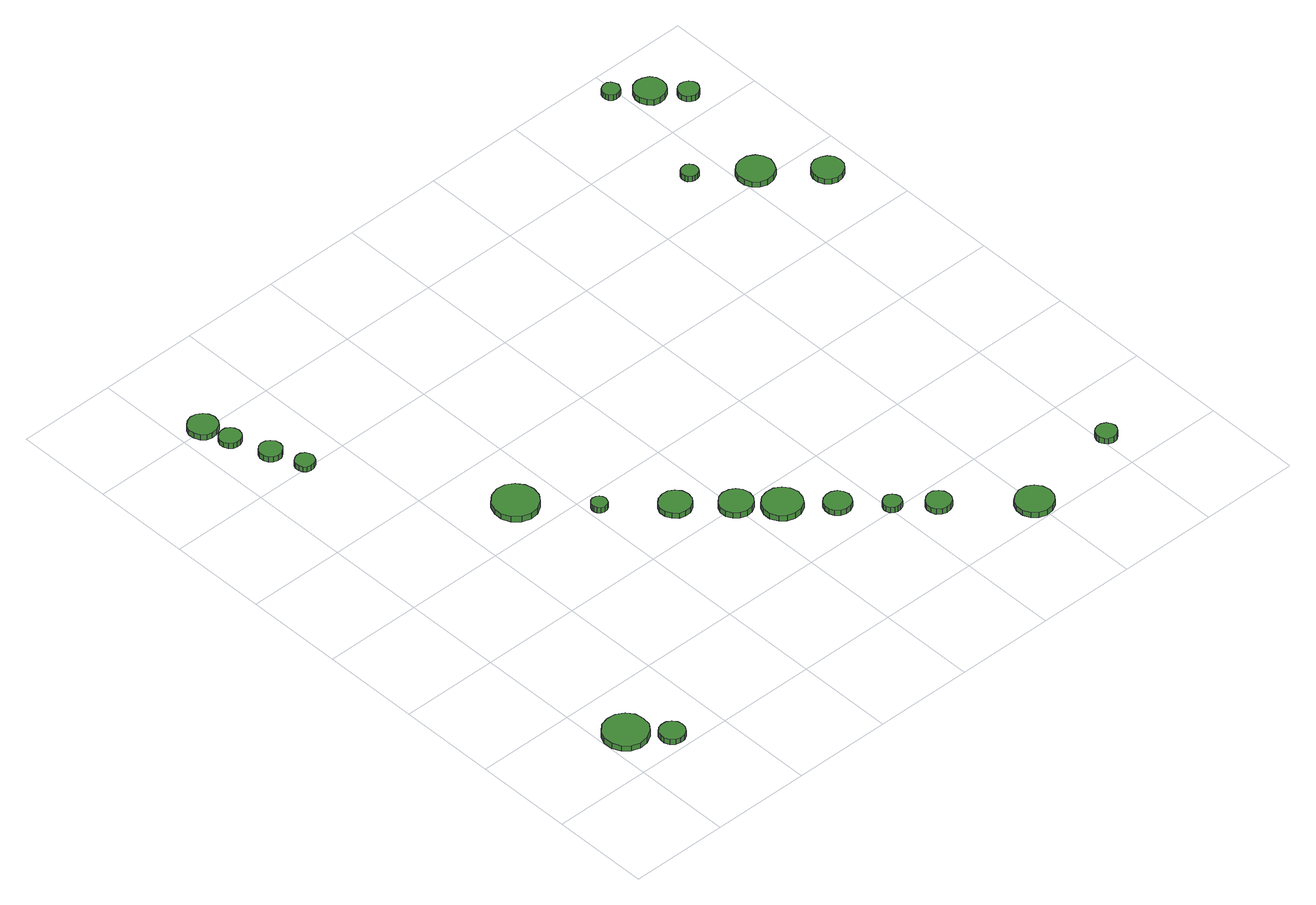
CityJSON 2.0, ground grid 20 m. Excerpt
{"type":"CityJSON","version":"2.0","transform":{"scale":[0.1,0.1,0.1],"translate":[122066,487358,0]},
"CityObjects":{
"tree1":{"type":"SolitaryVegetationObject","attributes":{"function":"something"},"geometry":[{"type":"MultiSurface","lod":"1","boundaries":[[[0,1,2,3,4,5,6,7,8,9,10,11,12,13,14]],[[15,16,17,18,19,20,21,22,23,24,25,26,27,28,29]],[[0,29,28,1]],[[1,28,27,2]],[[2,27,26,3]],[[3,26,25,4]],[[4,25,24,5]],[[5,24,23,6]],[[6,23,22,7]],[[7,22,21,8]],[[8,21,20,9]],[[9,20,19,10]],[[10,19,18,11]],[[11,18,17,12]],[[12,17,16,13]],[[13,16,15,14]],[[14,15,29,0]]]}]},
"tree2":{"type":"SolitaryVegetationObject","attributes":{"function":"something"},"geometry":[{"type":"MultiSurface","lod":"1","boundaries":[[[30,31,32,33,34,35,36,37,38,39,40,41,42,43,44]],[[45,46,47,48,49,50,51,52,53,54,55,56,57,58,59]],[[30,59,58,31]],[[31,58,57,32]],[[32,57,56,33]],[[33,56,55,34]],[[34,55,54,35]],[[35,54,53,36]],[[36,53,52,37]],[[37,52,51,38]],[[38,51,50,39]],[[39,50,49,40]],[[40,49,48,41]],[[41,48,47,42]],[[42,47,46,43]],[[43,46,45,44]],[[44,45,59,30]]]}]},
"tree3":{"type":"SolitaryVegetationObject","attributes":{"function":"something"},"geometry":[{"type":"MultiSurface","lod":"1","boundaries":[[[60,61,62,63,64,65,66,67,68,69,70,71,72,73,74]],[[75,76,77,78,79,80,81,82,83,84,85,86,87,88,89]],[[60,89,88,61]],[[61,88,87,62]],[[62,87,86,63]],[[63,86,85,64]],[[64,85,84,65]],[[65,84,83,66]],[[66,83,82,67]],[[67,82,81,68]],[[68,81,80,69]],[[69,80,79,70]],[[70,79,78,71]],[[71,78,77,72]],[[72,77,76,73]],[[73,76,75,74]],[[74,75,89,60]]]}]},
"tree4":{"type":"SolitaryVegetationObject","attributes":{"function":"something"},"geometry":[{"type":"MultiSurface","lod":"1","boundaries":[[[90,91,92,93,94,95,96,97,98,99,100,101,102,103,104]],[[105,106,107,108,109,110,111,112,113,114,115,116,117,118,119]],[[90,119,118,91]],[[91,118,117,92]],[[92,117,116,93]],[[93,116,115,94]],[[94,115,114,95]],[[95,114,113,96]],[[96,113,112,97]],[[97,112,111,98]],[[98,111,110,99]],[[99,110,109,100]],[[100,109,108,101]],[[101,108,107,102]],[[102,107,106,103]],[[103,106,105,104]],[[104,105,119,90]]]}]},
"tree5":{"type":"SolitaryVegetationObject","attributes":{"function":"something"},"geometry":[{"type":"MultiSurface","lod":"1","boundaries":[[[120,121,122,123,124,125,126,127,128,129,130,131,132,133,134]],[[135,136,137,138,139,140,141,142,143,144,145,146,147,148,149]],[[120,149,148,121]],[[121,148,147,122]],[[122,147,146,123]],[[123,146,145,124]],[[124,145,144,125]],[[125,144,143,126]],[[126,143,142,127]],[[127,142,141,128]],[[128,141,140,129]],[[129,140,139,130]],[[130,139,138,131]],[[131,138,137,132]],[[132,137,136,133]],[[133,136,135,134]],[[134,135,149,120]]]}]},
"tree6":{"type":"SolitaryVegetationObject","attributes":{"function":"something"},"geometry":[{"type":"MultiSurface","lod":"1","boundaries":[[[150,151,152,153,154,155,156,157,158,159,160,161,162,163,164]],[[165,166,167,168,169,170,171,172,173,174,175,176,177,178,179]],[[150,179,178,151]],[[151,178,177,152]],[[152,177,176,153]],[[153,176,175,154]],[[154,175,174,155]],[[155,174,173,156]],[[156,173,172,157]],[[157,172,171,158]],[[158,171,170,159]],[[159,170,169,160]],[[160,169,168,161]],[[161,168,167,162]],[[162,167,166,163]],[[163,166,165,164]],[[164,165,179,150]]]}]},
"tree7":{"type":"SolitaryVegetationObject","attributes":{"function":"something"},"geometry":[{"type":"MultiSurface","lod":"1","boundaries":[[[180,181,182,183,184,185,186,187,188,189,190,191,192,193,194]],[[195,196,197,198,199,200,201,202,203,204,205,206,207,208,209]],[[180,209,208,181]],[[181,208,207,182]],[[182,207,206,183]],[[183,206,205,184]],[[184,205,204,185]],[[185,204,203,186]],[[186,203,202,187]],[[187,202,201,188]],[[188,201,200,189]],[[189,200,199,190]],[[190,199,198,191]],[[191,198,197,192]],[[192,197,196,193]],[[193,196,195,194]],[[194,195,209,180]]]}]},
"tree8":{"type":"SolitaryVegetationObject","attributes":{"function":"something"},"geometry":[{"type":"MultiSurface","lod":"1","boundaries":[[[210,211,212,213,214,215,216,217,218,219,220,221,222,223,224]],[[225,226,227,228,229,230,231,232,233,234,235,236,237,238,239]],[[210,239,238,211]],[[211,238,237,212]],[[212,237,236,213]],[[213,236,235,214]],[[214,235,234,215]],[[215,234,233,216]],[[216,233,232,217]],[[217,232,231,218]],[[218,231,230,219]],[[219,230,229,220]],[[220,229,228,221]],[[221,228,227,222]],[[222,227,226,223]],[[223,226,225,224]],[[224,225,239,210]]]}]},
"tree9":{"type":"SolitaryVegetationObject","attributes":{"function":"something"},"geometry":[{"type":"MultiSurface","lod":"1","boundaries":[[[240,241,242,243,244,245,246,247,248,249,250,251,252,253,254]],[[255,256,257,258,259,260,261,262,263,264,265,266,267,268,269]],[[240,269,268,241]],[[241,268,267,242]],[[242,267,266,243]],[[243,266,265,244]],[[244,265,264,245]],[[245,264,263,246]],[[246,263,262,247]],[[247,262,261,248]],[[248,261,260,249]],[[249,260,259,250]],[[250,259,258,251]],[[251,258,257,252]],[[252,257,256,253]],[[253,256,255,254]],[[254,255,269,240]]]}]},
"tree10":{"type":"SolitaryVegetationObject","attributes":{"function":"something"},"geometry":[{"type":"MultiSurface","lod":"1","boundaries":[[[270,271,272,273,274,275,276,277,278,279,280,281,282,283,284]],[[285,286,287,288,289,290,291,292,293,294,295,296,297,298,299]],[[270,299,298,271]],[[271,298,297,272]],[[272,297,296,273]],[[273,296,295,274]],[[274,295,294,275]],[[275,294,293,276]],[[276,293,292,277]],[[277,292,291,278]],[[278,291,290,279]],[[279,290,289,280]],[[280,289,288,281]],[[281,288,287,282]],[[282,287,286,283]],[[283,286,285,284]],[[284,285,299,270]]]}]},
"tree11":{"type":"SolitaryVegetationObject","attributes":{"function":"something"},"geometry":[{"type":"MultiSurface","lod":"1","boundaries":[[[300,301,302,303,304,305,306,307,308,309,310,311,312,313,314]],[[315,316,317,318,319,320,321,322,323,324,325,326,327,328,329]],[[300,329,328,301]],[[301,328,327,302]],[[302,327,326,303]],[[303,326,325,304]],[[304,325,324,305]],[[305,324,323,306]],[[306,323,322,307]],[[307,322,321,308]],[[308,321,320,309]],[[309,320,319,310]],[[310,319,318,311]],[[311,318,317,312]],[[312,317,316,313]],[[313,316,315,314]],[[314,315,329,300]]]}]},
"tree12":{"type":"SolitaryVegetationObject","attributes":{"function":"something"},"geometry":[{"type":"MultiSurface","lod":"1","boundaries":[[[330,331,332,333,334,335,336,337,338,339,340,341,342,343,344]],[[345,346,347,348,349,350,351,352,353,354,355,356,357,358,359]],[[330,359,358,331]],[[331,358,357,332]],[[332,357,356,333]],[[333,356,355,334]],[[334,355,354,335]],[[335,354,353,336]],[[336,353,352,337]],[[337,352,351,338]],[[338,351,350,339]],[[339,350,349,340]],[[340,349,348,341]],[[341,348,347,342]],[[342,347,346,343]],[[343,346,345,344]],[[344,345,359,330]]]}]},
"tree13":{"type":"SolitaryVegetationObject","attributes":{"function":"something"},"geometry":[{"type":"MultiSurface","lod":"1","boundaries":[[[360,361,362,363,364,365,366,367,368,369,370,371,372,373,374]],[[375,376,377,378,379,380,381,382,383,384,385,386,387,388,389]],[[360,389,388,361]],[[361,388,387,362]],[[362,387,386,363]],[[363,386,385,364]],[[364,385,384,365]],[[365,384,383,366]],[[366,383,382,367]],[[367,382,381,368]],[[368,381,380,369]],[[369,380,379,370]],[[370,379,378,371]],[[371,378,377,372]],[[372,377,376,373]],[[373,376,375,374]],[[374,375,389,360]]]}]},
"tree14":{"type":"SolitaryVegetationObject","attributes":{"function":"something"},"geometry":[{"type":"MultiSurface","lod":"1","boundaries":[[[390,391,392,393,394,395,396,397,398,399,400,401,402,403,404]],[[405,406,407,408,409,410,411,412,413,414,415,416,417,418,419]],[[390,419,418,391]],[[391,418,417,392]],[[392,417,416,393]],[[393,416,415,394]],[[394,415,414,395]],[[395,414,413,396]],[[396,413,412,397]],[[397,412,411,398]],[[398,411,410,399]],[[399,410,409,400]],[[400,409,408,401]],[[401,408,407,402]],[[402,407,406,403]],[[403,406,405,404]],[[404,405,419,390]]]}]},
"tree15":{"type":"SolitaryVegetationObject","attributes":{"function":"something"},"geometry":[{"type":"MultiSurface","lod":"1","boundaries":[[[420,421,422,423,424,425,426,427,428,429,430,431,432,433,434]],[[435,436,437,438,439,440,441,442,443,444,445,446,447,448,449]],[[420,449,448,421]],[[421,448,447,422]],[[422,447,446,423]],[[423,446,445,424]],[[424,445,444,425]],[[425,444,443,426]],[[426,443,442,427]],[[427,442,441,428]],[[428,441,440,429]],[[429,440,439,430]],[[430,439,438,431]],[[431,438,437,432]],[[432,437,436,433]],[[433,436,435,434]],[[434,435,449,420]]]}]},
"tree16":{"type":"SolitaryVegetationObject","attributes":{"function":"something"},"geometry":[{"type":"MultiSurface","lod":"1","boundaries":[[[450,451,452,453,454,455,456,457,458,459,460,461,462,463,464]],[[465,466,467,468,469,470,471,472,473,474,475,476,477,478,479]],[[450,479,478,451]],[[451,478,477,452]],[[452,477,476,453]],[[453,476,475,454]],[[454,475,474,455]],[[455,474,473,456]],[[456,473,472,457]],[[457,472,471,458]],[[458,471,470,459]],[[459,470,469,460]],[[460,469,468,461]],[[461,468,467,462]],[[462,467,466,463]],[[463,466,465,464]],[[464,465,479,450]]]}]},
"tree17":{"type":"SolitaryVegetationObject","attributes":{"function":"something"},"geometry":[{"type":"MultiSurface","lod":"1","boundaries":[[[480,481,482,483,484,485,486,487,488,489,490,491,492,493,494]],[[495,496,497,498,499,500,501,502,503,504,505,506,507,508,509]],[[480,509,508,481]],[[481,508,507,482]],[[482,507,506,483]],[[483,506,505,484]],[[484,505,504,485]],[[485,504,503,486]],[[486,503,502,487]],[[487,502,501,488]],[[488,501,500,489]],[[489,500,499,490]],[[490,499,498,491]],[[491,498,497,492]],[[492,497,496,493]],[[493,496,495,494]],[[494,495,509,480]]]}]},
"tree18":{"type":"SolitaryVegetationObject","attributes":{"function":"something"},"geometry":[{"type":"MultiSurface","lod":"1","boundaries":[[[510,511,512,513,514,515,516,517,518,519,520,521,522,523,524]],[[525,526,527,528,529,530,531,532,533,534,535,536,537,538,539]],[[510,539,538,511]],[[511,538,537,512]],[[512,537,536,513]],[[513,536,535,514]],[[514,535,534,515]],[[515,534,533,516]],[[516,533,532,517]],[[517,532,531,518]],[[518,531,530,519]],[[519,530,529,520]],[[520,529,528,521]],[[521,528,527,522]],[[522,527,526,523]],[[523,526,525,524]],[[524,525,539,510]]]}]},
"tree19":{"type":"SolitaryVegetationObject","attributes":{"function":"something"},"geometry":[{"type":"MultiSurface","lod":"1","boundaries":[[[540,541,542,543,544,545,546,547,548,549,550,551,552,553,554]],[[555,556,557,558,559,560,561,562,563,564,565,566,567,568,569]],[[540,569,568,541]],[[541,568,567,542]],[[542,567,566,543]],[[543,566,565,544]],[[544,565,564,545]],[[545,564,563,546]],[[546,563,562,547]],[[547,562,561,548]],[[548,561,560,549]],[[549,560,559,550]],[[550,559,558,551]],[[551,558,557,552]],[[552,557,556,553]],[[553,556,555,554]],[[554,555,569,540]]]}]},
"tree20":{"type":"SolitaryVegetationObject","attributes":{"function":"something"},"geometry":[{"type":"MultiSurface","lod":"1","boundaries":[[[570,571,572,573,574,575,576,577,578,579,580,581,582,583,584]],[[585,586,587,588,589,590,591,592,593,594,595,596,597,598,599]],[[570,599,598,571]],[[571,598,597,572]],[[572,597,596,573]],[[573,596,595,574]],[[574,595,594,575]],[[575,594,593,576]],[[576,593,592,577]],[[577,592,591,578]],[[578,591,590,579]],[[579,590,589,580]],[[580,589,588,581]],[[581,588,587,582]],[[582,587,586,583]],[[583,586,585,584]],[[584,585,599,570]]]}]},
"tree21":{"type":"SolitaryVegetationObject","attributes":{"function":"something"},"geometry":[{"type":"MultiSurface","lod":"1","boundaries":[[[600,601,602,603,604,605,606,607,608,609,610,611,612,613,614]],[[615,616,617,618,619,620,621,622,623,624,625,626,627,628,629]],[[600,629,628,601]],[[601,628,627,602]],[[602,627,626,603]],[[603,626,625,604]],[[604,625,624,605]],[[605,624,623,606]],[[606,623,622,607]],[[607,622,621,608]],[[608,621,620,609]],[[609,620,619,610]],[[610,619,618,611]],[[611,618,617,612]],[[612,617,616,613]],[[613,616,615,614]],[[614,615,629,600]]]}]},
"tree22":{"type":"SolitaryVegetationObject","attributes":{"function":"something"},"geometry":[{"type":"MultiSurface","lod":"1","boundaries":[[[630,631,632,633,634,635,636,637,638,639,640,641,642,643,644]],[[645,646,647,648,649,650,651,652,653,654,655,656,657,658,659]],[[630,659,658,631]],[[631,658,657,632]],[[632,657,656,633]],[[633,656,655,634]],[[634,655,654,635]],[[635,654,653,636]],[[636,653,652,637]],[[637,652,651,638]],[[638,651,650,639]],[[639,650,649,640]],[[640,649,648,641]],[[641,648,647,642]],[[642,647,646,643]],[[643,646,645,644]],[[644,645,659,630]]]}]}
},
"vertices":[
[87,92,17],[84,110,17],[73,125,17],[57,134,17],[39,136,17],[21,131,17],[8,118,17],[0,102,17],[0,83,17],[8,66,17],[21,54,17],[39,48,17],[57,50,17],[73,60,17],[84,74,17],[84,74,4],[73,60,4],[57,50,4],[39,48,4],[21,54,4],[8,66,4],[0,83,4],[0,102,4],[8,118,4],[21,131,4],[39,136,4],[57,134,4],[73,125,4],[84,110,4],[87,92,4],
[129,35,15],[127,45,15],[121,54,15],[112,59,15],[102,60,15],[92,57,15],[84,50,15],[80,40,15],[80,30,15],[84,20,15],[92,13,15],[102,10,15],[112,11,15],[121,17,15],[127,25,15],[127,25,3],[121,17,3],[112,11,3],[102,10,3],[92,13,3],[84,20,3],[80,30,3],[80,40,3],[84,50,3],[92,57,3],[102,60,3],[112,59,3],[121,54,3],[127,45,3],[129,35,3],
[85,1147,14],[83,1156,14],[78,1163,14],[70,1168,14],[61,1168,14],[53,1166,14],[46,1160,14],[42,1152,14],[42,1143,14],[46,1134,14],[53,1128,14],[61,1126,14],[70,1127,14],[78,1131,14],[83,1138,14],[83,1138,2],[78,1131,2],[70,1127,2],[61,1126,2],[53,1128,2],[46,1134,2],[42,1143,2],[42,1152,2],[46,1160,2],[53,1166,2],[61,1168,2],[70,1168,2],[78,1163,2],[83,1156,2],[85,1147,2],
[77,1202,15],[74,1214,15],[67,1223,15],[56,1230,15],[44,1231,15],[33,1227,15],[24,1219,15],[19,1208,15],[19,1196,15],[24,1184,15],[33,1176,15],[44,1173,15],[56,1174,15],[67,1180,15],[74,1190,15],[74,1190,3],[67,1180,3],[56,1174,3],[44,1173,3],[33,1176,3],[24,1184,3],[19,1196,3],[19,1208,3],[24,1219,3],[33,1227,3],[44,1231,3],[56,1230,3],[67,1223,3],[74,1214,3],[77,1202,3],
[115,1072,14],[113,1081,14],[107,1089,14],[99,1094,14],[90,1095,14],[81,1092,14],[74,1085,14],[70,1077,14],[70,1068,14],[74,1059,14],[81,1053,14],[90,1050,14],[99,1051,14],[107,1056,14],[113,1063,14],[113,1063,2],[107,1056,2],[99,1051,2],[90,1050,2],[81,1053,2],[74,1059,2],[70,1068,2],[70,1077,2],[74,1085,2],[81,1092,2],[90,1095,2],[99,1094,2],[107,1089,2],[113,1081,2],[115,1072,2],
[136,1009,14],[134,1016,14],[130,1023,14],[123,1027,14],[115,1028,14],[107,1025,14],[101,1020,14],[98,1013,14],[98,1005,14],[101,998,14],[107,992,14],[115,990,14],[123,991,14],[130,995,14],[134,1001,14],[134,1001,2],[130,995,2],[123,991,2],[115,990,2],[107,992,2],[101,998,2],[98,1005,2],[98,1013,2],[101,1020,2],[107,1025,2],[115,1028,2],[123,1027,2],[130,1023,2],[134,1016,2],[136,1009,2],
[358,667,21],[354,685,21],[343,700,21],[327,710,21],[309,712,21],[291,706,21],[277,693,21],[270,676,21],[270,658,21],[277,641,21],[291,628,21],[309,622,21],[327,624,21],[343,634,21],[354,649,21],[354,649,8],[343,634,8],[327,624,8],[309,622,8],[291,628,8],[277,641,8],[270,658,8],[270,676,8],[277,693,8],[291,706,8],[309,712,8],[327,710,8],[343,700,8],[354,685,8],[358,667,8],
[439,565,16],[437,571,16],[434,577,16],[428,580,16],[421,581,16],[415,579,16],[410,574,16],[408,568,16],[408,562,16],[410,556,16],[415,551,16],[421,549,16],[428,550,16],[434,553,16],[437,559,16],[437,559,3],[434,553,3],[428,550,3],[421,549,3],[415,551,3],[410,556,3],[408,562,3],[408,568,3],[410,574,3],[415,579,3],[421,581,3],[428,580,3],[434,577,3],[437,571,3],[439,565,3],
[555,473,15],[552,486,15],[544,496,15],[533,503,15],[520,504,15],[507,500,15],[498,492,15],[492,480,15],[492,466,15],[498,455,15],[507,446,15],[520,442,15],[533,443,15],[544,450,15],[552,460,15],[552,460,3],[544,450,3],[533,443,3],[520,442,3],[507,446,3],[498,455,3],[492,466,3],[492,480,3],[498,492,3],[507,500,3],[520,504,3],[533,503,3],[544,496,3],[552,486,3],[555,473,3],
[637,400,15],[634,414,15],[626,425,15],[615,431,15],[601,433,15],[588,429,15],[578,419,15],[572,407,15],[572,393,15],[578,381,15],[588,372,15],[601,368,15],[615,369,15],[626,376,15],[634,387,15],[634,387,2],[626,376,2],[615,369,2],[601,368,2],[588,372,2],[578,381,2],[572,393,2],[572,407,2],[578,419,2],[588,429,2],[601,433,2],[615,431,2],[626,425,2],[634,414,2],[637,400,2],
[703,343,14],[699,359,14],[690,372,14],[676,380,14],[660,381,14],[645,377,14],[633,366,14],[626,351,14],[626,335,14],[633,320,14],[645,310,14],[660,305,14],[676,306,14],[690,314,14],[699,327,14],[699,327,1],[690,314,1],[676,306,1],[660,305,1],[645,310,1],[633,320,1],[626,335,1],[626,351,1],[633,366,1],[645,377,1],[660,381,1],[676,380,1],[690,372,1],[699,359,1],[703,343,1],
[765,277,14],[762,288,14],[756,297,14],[746,302,14],[735,303,14],[724,300,14],[716,293,14],[712,282,14],[712,271,14],[716,261,14],[724,254,14],[735,250,14],[746,251,14],[756,257,14],[762,266,14],[762,266,2],[756,257,2],[746,251,2],[735,250,2],[724,254,2],[716,261,2],[712,271,2],[712,282,2],[716,293,2],[724,300,2],[735,303,2],[746,302,2],[756,297,2],[762,288,2],[765,277,2],
[827,210,14],[825,217,14],[821,223,14],[814,227,14],[807,228,14],[800,225,14],[794,220,14],[791,213,14],[791,206,14],[794,199,14],[800,194,14],[807,192,14],[814,193,14],[821,196,14],[825,202,14],[825,202,1],[821,196,1],[814,193,1],[807,192,1],[800,194,1],[794,199,1],[791,206,1],[791,213,1],[794,220,1],[800,225,1],[807,228,1],[814,227,1],[821,223,1],[825,217,1],[827,210,1],
[896,155,14],[894,165,14],[888,173,14],[879,179,14],[869,180,14],[859,176,14],[851,169,14],[847,160,14],[847,150,14],[851,140,14],[859,133,14],[869,130,14],[879,131,14],[888,136,14],[894,145,14],[894,145,1],[888,136,1],[879,131,1],[869,130,1],[859,133,1],[851,140,1],[847,150,1],[847,160,1],[851,169,1],[859,176,1],[869,180,1],[879,179,1],[888,173,1],[894,165,1],[896,155,1],
[1034,38,15],[1031,53,15],[1022,66,15],[1009,73,15],[993,75,15],[979,70,15],[967,60,15],[961,46,15],[961,30,15],[967,16,15],[979,6,15],[993,1,15],[1009,3,15],[1022,11,15],[1031,23,15],[1031,23,3],[1022,11,3],[1009,3,3],[993,1,3],[979,6,3],[967,16,3],[961,30,3],[961,46,3],[967,60,3],[979,70,3],[993,75,3],[1009,73,3],[1022,66,3],[1031,53,3],[1034,38,3],
[1235,81,16],[1233,90,16],[1228,97,16],[1220,101,16],[1212,102,16],[1203,99,16],[1197,94,16],[1193,86,16],[1193,77,16],[1197,69,16],[1203,63,16],[1212,60,16],[1220,61,16],[1228,66,16],[1233,73,16],[1233,73,3],[1228,66,3],[1220,61,3],[1212,60,3],[1203,63,3],[1197,69,3],[1193,77,3],[1193,86,3],[1197,94,3],[1203,99,3],[1212,102,3],[1220,101,3],[1228,97,3],[1233,90,3],[1235,81,3],
[1154,1089,24],[1152,1095,24],[1148,1101,24],[1142,1105,24],[1135,1105,24],[1129,1103,24],[1123,1099,24],[1121,1092,24],[1121,1085,24],[1123,1079,24],[1129,1074,24],[1135,1072,24],[1142,1073,24],[1148,1076,24],[1152,1082,24],[1152,1082,11],[1148,1076,11],[1142,1073,11],[1135,1072,11],[1129,1074,11],[1123,1079,11],[1121,1085,11],[1121,1092,11],[1123,1099,11],[1129,1103,11],[1135,1105,11],[1142,1105,11],[1148,1101,11],[1152,1095,11],[1154,1089,11],
[1263,1011,24],[1259,1026,24],[1251,1038,24],[1237,1046,24],[1222,1047,24],[1208,1043,24],[1197,1033,24],[1191,1019,24],[1191,1004,24],[1197,990,24],[1208,980,24],[1222,975,24],[1237,977,24],[1251,984,24],[1259,997,24],[1259,997,11],[1251,984,11],[1237,977,11],[1222,975,11],[1208,980,11],[1197,990,11],[1191,1004,11],[1191,1019,11],[1197,1033,11],[1208,1043,11],[1222,1047,11],[1237,1046,11],[1251,1038,11],[1259,1026,11],[1263,1011,11],
[1199,1342,25],[1197,1349,25],[1193,1355,25],[1187,1359,25],[1180,1359,25],[1173,1357,25],[1167,1352,25],[1165,1346,25],[1165,1339,25],[1167,1332,25],[1173,1327,25],[1180,1325,25],[1187,1326,25],[1193,1329,25],[1197,1335,25],[1197,1335,12],[1193,1329,12],[1187,1326,12],[1180,1325,12],[1173,1327,12],[1167,1332,12],[1165,1339,12],[1165,1346,12],[1167,1352,12],[1173,1357,12],[1180,1359,12],[1187,1359,12],[1193,1355,12],[1197,1349,12],[1199,1342,12],
[1353,925,24],[1351,938,24],[1343,948,24],[1332,954,24],[1319,956,24],[1307,952,24],[1297,943,24],[1292,931,24],[1292,919,24],[1297,907,24],[1307,898,24],[1319,894,24],[1332,896,24],[1343,902,24],[1351,912,24],[1351,912,11],[1343,902,11],[1332,896,11],[1319,894,11],[1307,898,11],[1297,907,11],[1292,919,11],[1292,931,11],[1297,943,11],[1307,952,11],[1319,956,11],[1332,954,11],[1343,948,11],[1351,938,11],[1353,925,11],
[1264,1295,25],[1261,1308,25],[1254,1318,25],[1242,1324,25],[1230,1326,25],[1217,1322,25],[1208,1313,25],[1203,1301,25],[1203,1289,25],[1208,1277,25],[1217,1268,25],[1230,1264,25],[1242,1266,25],[1254,1272,25],[1261,1282,25],[1261,1282,12],[1254,1272,12],[1242,1266,12],[1230,1264,12],[1217,1268,12],[1208,1277,12],[1203,1289,12],[1203,1301,12],[1208,1313,12],[1217,1322,12],[1230,1326,12],[1242,1324,12],[1254,1318,12],[1261,1308,12],[1264,1295,12],
[1304,1247,25],[1302,1255,25],[1297,1262,25],[1289,1266,25],[1281,1267,25],[1273,1265,25],[1266,1259,25],[1263,1251,25],[1263,1243,25],[1266,1235,25],[1273,1229,25],[1281,1226,25],[1289,1227,25],[1297,1232,25],[1302,1239,25],[1302,1239,12],[1297,1232,12],[1289,1227,12],[1281,1226,12],[1273,1229,12],[1266,1235,12],[1263,1243,12],[1263,1251,12],[1266,1259,12],[1273,1265,12],[1281,1267,12],[1289,1266,12],[1297,1262,12],[1302,1255,12],[1304,1247,12]
]}
